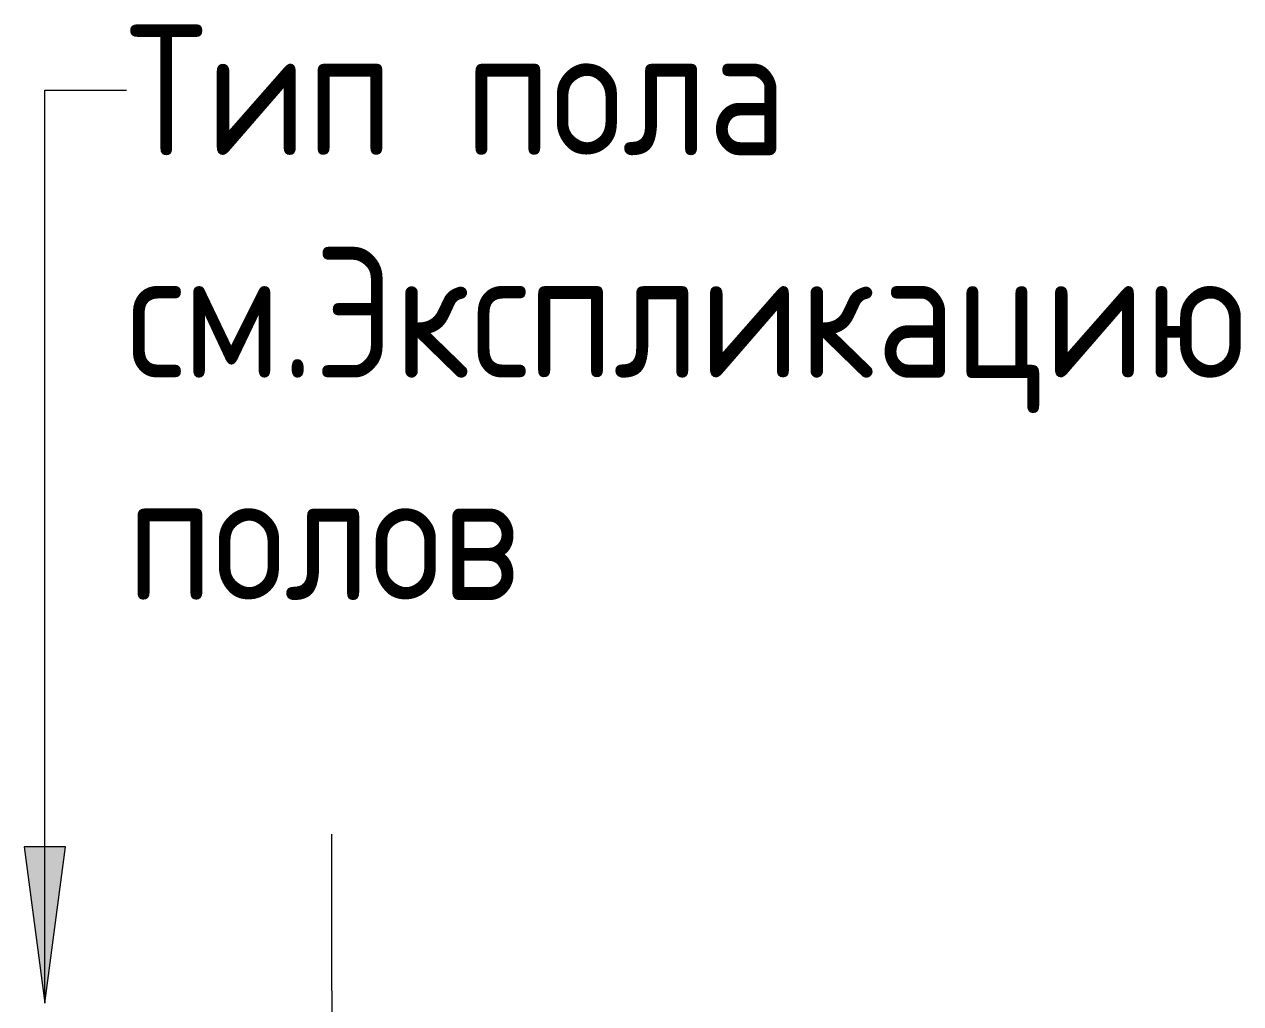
# Model space of a CAD drawing. Header units: millimetres. Extents: x -12447 to 83753, y -46415 to 46712.
# Drawn here: x 83502.4 to 83735.5, y 3583.2 to 3770.9 of the extents above; entities that cross this region are included whole.
import ezdxf

# ---------------------------------------------------------------- set-up
doc = ezdxf.new("R2010")
doc.units = ezdxf.units.MM
doc.layers.add('Аннотация', color=7, linetype='Continuous', lineweight=20)
doc.layers.add('Узлы', color=7, linetype='Continuous', lineweight=18)
doc.styles.add('GOST Common_5', font='GOST_Common.ttf', dxfattribs={"width": 0.9, "height": 25})

# ---------------------------------------------------------------- blocks, each defined once
blk = doc.blocks.new('ADSK_Обрыв_Линия - По умолчанию-6157838-Сечение по поддону')
at = {"layer": 'Узлы', "lineweight": 20}
for p, q in [((2483.81, 3585.71), (2483.81, 3489.9)), ((2483.81, 3467.64), (2483.81, 3372.08))]:
    blk.add_line(p, q, dxfattribs=at)

msp = doc.modelspace()

# ---------------------------------------------------------------- hatches: boundary and pattern name
at = {"layer": 'Аннотация', "lineweight": 9}
msp.add_hatch(color=256, dxfattribs=at).paths.add_polyline_path([(83506.366, 3583.32), (83510.316, 3613.32), (83502.417, 3613.32)])

# ---------------------------------------------------------------- linework, layer by layer
for p, q in [((83506.366, 3758.311), (83522.012, 3758.311)), ((83506.366, 3583.32), (83506.366, 3758.311)), ((83510.316, 3613.32), (83502.417, 3613.32)), ((83502.417, 3613.32), (83506.366, 3583.32)), ((83506.366, 3583.32), (83510.316, 3613.32))]:
    msp.add_line(p, q, dxfattribs=at)
at = {"layer": 'Аннотация'}
msp.add_line((83561.339, 3585.712), (83561.339, 3615.712), dxfattribs=at)

# ---------------------------------------------------------------- block references
at = {"layer": 'Узлы', "lineweight": 20}
msp.add_blockref('ADSK_Обрыв_Линия - По умолчанию-6157838-Сечение по поддону', (81077.526, 0), dxfattribs=at)

# ---------------------------------------------------------------- texts
at = {"layer": 'Аннотация', "lineweight": 9, "insert": (83522.012, 3770.83), "char_height": 25, "width": 271.44, "attachment_point": 1, "line_spacing_factor": 1.022766, "style": 'GOST Common_5'}
msp.add_mtext('\\pxt1.44,2.88,4.32,5.76,7.2,8.64,10.08,11.52,12.96,14.4,15.84,17.28,18.72,20.16,21.6,23.04,24.48,25.92,27.36,28.8,30.24,31.68,33.12,34.56,36,37.44,38.88,40.32,41.76,43.2,44.64,46.08;{Тип пола см.Экспликацию полов}', dxfattribs=at)

doc.saveas('drawing.dxf')
